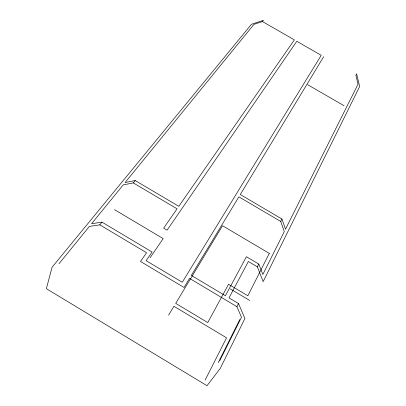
<?xml version="1.0" encoding="UTF-8"?>
<svg xmlns="http://www.w3.org/2000/svg" width="406" height="406" viewBox="0 0 406 406"><rect width="100%" height="100%" fill="white"/><g stroke="black" fill="none" stroke-linecap="round" stroke-linejoin="round"><path stroke-width="0.61" d="M218.23 362.624L239.814 319.522M219.869 360.437L241.474 317.238L236.921 306.667L189.531 278.394L184.035 287.478L140.506 261.469L146.561 252.75L99.81 224.858L89.391 226.406L59.022 263.697M205.147 380.067L226.543 337.817L173.941 306.281L168.566 315.188M236.921 306.667L238.52 303.556L228.999 297.877L248.35 261.494L257.384 266.854L263.164 281.627L359.645 86.503L356.615 73.806L355.889 75.217L358.036 84.179L285.499 229.207L281.962 219.042L240.276 194.525L323.663 56.708M257.384 266.854L258.81 264.083L246.412 256.734L225.406 295.735L191.333 275.415L238.88 196.829L280.724 221.448L284.286 231.633L262.855 274.486L258.81 264.083M280.724 221.448L281.962 219.042M150.103 257.744L163.182 238.616L114.472 209.643M99.81 224.858L101.987 222.133L152.098 252.019L146.145 260.688L182.264 282.261L321.217 55.302L296.806 41.285L167.099 230.172L163.659 228.131L177.067 208.821L133.341 182.933L123.216 184.882L91.589 223.711L101.987 222.133M133.341 182.933L135.239 180.563L178.792 206.334L294.37 39.884L262.438 21.543L253.968 24.35L125.129 182.527L135.239 180.563M262.438 21.543L263.433 20.3L251.436 24.284L52.105 267.204L46.355 288.676L207.014 385.7L220.245 368.43L244.919 318.527L238.52 303.556M307.616 84.681L344.08 105.727M230.314 288.905L249.68 300.44M269.305 253.385L247.838 295.766L228.553 284.286L207.765 322.572L175.702 303.358L222.529 225.726L269.305 253.385"/></g></svg>
